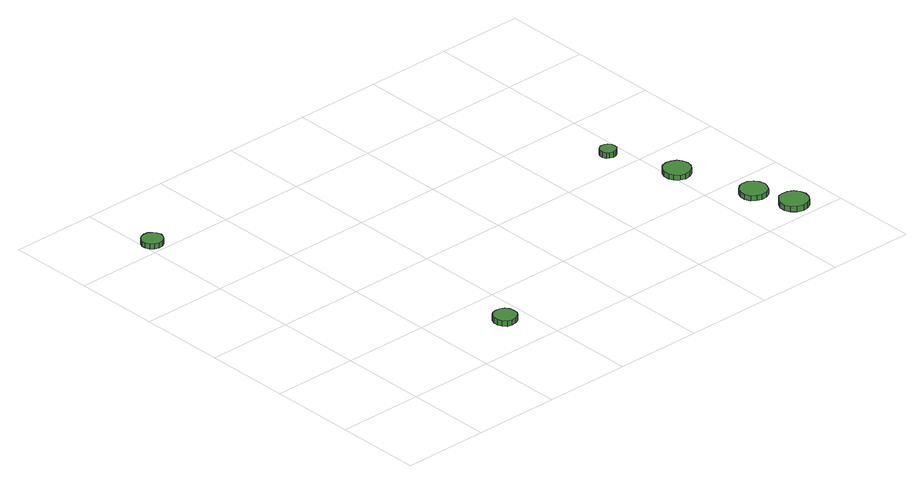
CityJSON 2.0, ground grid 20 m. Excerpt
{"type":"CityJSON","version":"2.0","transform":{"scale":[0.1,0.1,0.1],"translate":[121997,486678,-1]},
"CityObjects":{
"tree1":{"type":"SolitaryVegetationObject","attributes":{"function":"something"},"geometry":[{"type":"MultiSurface","lod":"1","boundaries":[[[0,1,2,3,4,5,6,7,8,9,10,11,12,13,14]],[[15,16,17,18,19,20,21,22,23,24,25,26,27,28,29]],[[0,29,28,1]],[[1,28,27,2]],[[2,27,26,3]],[[3,26,25,4]],[[4,25,24,5]],[[5,24,23,6]],[[6,23,22,7]],[[7,22,21,8]],[[8,21,20,9]],[[9,20,19,10]],[[10,19,18,11]],[[11,18,17,12]],[[12,17,16,13]],[[13,16,15,14]],[[14,15,29,0]]]}]},
"tree2":{"type":"SolitaryVegetationObject","attributes":{"function":"something"},"geometry":[{"type":"MultiSurface","lod":"1","boundaries":[[[30,31,32,33,34,35,36,37,38,39,40,41,42,43,44]],[[45,46,47,48,49,50,51,52,53,54,55,56,57,58,59]],[[30,59,58,31]],[[31,58,57,32]],[[32,57,56,33]],[[33,56,55,34]],[[34,55,54,35]],[[35,54,53,36]],[[36,53,52,37]],[[37,52,51,38]],[[38,51,50,39]],[[39,50,49,40]],[[40,49,48,41]],[[41,48,47,42]],[[42,47,46,43]],[[43,46,45,44]],[[44,45,59,30]]]}]},
"tree3":{"type":"SolitaryVegetationObject","attributes":{"function":"something"},"geometry":[{"type":"MultiSurface","lod":"1","boundaries":[[[60,61,62,63,64,65,66,67,68,69,70,71,72,73,74]],[[75,76,77,78,79,80,81,82,83,84,85,86,87,88,89]],[[60,89,88,61]],[[61,88,87,62]],[[62,87,86,63]],[[63,86,85,64]],[[64,85,84,65]],[[65,84,83,66]],[[66,83,82,67]],[[67,82,81,68]],[[68,81,80,69]],[[69,80,79,70]],[[70,79,78,71]],[[71,78,77,72]],[[72,77,76,73]],[[73,76,75,74]],[[74,75,89,60]]]}]},
"tree4":{"type":"SolitaryVegetationObject","attributes":{"function":"something"},"geometry":[{"type":"MultiSurface","lod":"1","boundaries":[[[90,91,92,93,94,95,96,97,98,99,100,101,102,103,104]],[[105,106,107,108,109,110,111,112,113,114,115,116,117,118,119]],[[90,119,118,91]],[[91,118,117,92]],[[92,117,116,93]],[[93,116,115,94]],[[94,115,114,95]],[[95,114,113,96]],[[96,113,112,97]],[[97,112,111,98]],[[98,111,110,99]],[[99,110,109,100]],[[100,109,108,101]],[[101,108,107,102]],[[102,107,106,103]],[[103,106,105,104]],[[104,105,119,90]]]}]},
"tree5":{"type":"SolitaryVegetationObject","attributes":{"function":"something"},"geometry":[{"type":"MultiSurface","lod":"1","boundaries":[[[120,121,122,123,124,125,126,127,128,129,130,131,132,133,134]],[[135,136,137,138,139,140,141,142,143,144,145,146,147,148,149]],[[120,149,148,121]],[[121,148,147,122]],[[122,147,146,123]],[[123,146,145,124]],[[124,145,144,125]],[[125,144,143,126]],[[126,143,142,127]],[[127,142,141,128]],[[128,141,140,129]],[[129,140,139,130]],[[130,139,138,131]],[[131,138,137,132]],[[132,137,136,133]],[[133,136,135,134]],[[134,135,149,120]]]}]},
"tree6":{"type":"SolitaryVegetationObject","attributes":{"function":"something"},"geometry":[{"type":"MultiSurface","lod":"1","boundaries":[[[150,151,152,153,154,155,156,157,158,159,160,161,162,163,164]],[[165,166,167,168,169,170,171,172,173,174,175,176,177,178,179]],[[150,179,178,151]],[[151,178,177,152]],[[152,177,176,153]],[[153,176,175,154]],[[154,175,174,155]],[[155,174,173,156]],[[156,173,172,157]],[[157,172,171,158]],[[158,171,170,159]],[[159,170,169,160]],[[160,169,168,161]],[[161,168,167,162]],[[162,167,166,163]],[[163,166,165,164]],[[164,165,179,150]]]}]}
},
"vertices":[
[49,833,19],[46,843,19],[40,851,19],[32,856,19],[22,857,19],[12,854,19],[4,847,19],[0,838,19],[0,828,19],[4,819,19],[12,812,19],[22,809,19],[32,810,19],[40,815,19],[46,823,19],[46,823,7],[40,815,7],[32,810,7],[22,809,7],[12,812,7],[4,819,7],[0,828,7],[0,838,7],[4,847,7],[12,854,7],[22,857,7],[32,856,7],[40,851,7],[46,843,7],[49,833,7],
[374,103,22],[372,114,22],[366,123,22],[356,128,22],[345,129,22],[335,126,22],[327,119,22],[323,109,22],[323,98,22],[327,88,22],[335,80,22],[345,77,22],[356,78,22],[366,84,22],[372,92,22],[372,92,9],[366,84,9],[356,78,9],[345,77,9],[335,80,9],[327,88,9],[323,98,9],[323,109,9],[327,119,9],[335,126,9],[345,129,9],[356,128,9],[366,123,9],[372,114,9],[374,103,9],
[978,452,27],[977,459,27],[972,465,27],[966,469,27],[958,470,27],[951,468,27],[945,463,27],[942,456,27],[942,448,27],[945,441,27],[951,436,27],[958,434,27],[966,434,27],[972,438,27],[977,444,27],[977,444,14],[972,438,14],[966,434,14],[958,434,14],[951,436,14],[945,441,14],[942,448,14],[942,456,14],[945,463,14],[951,468,14],[958,470,14],[966,469,14],[972,465,14],[977,459,14],[978,452,14],
[1044,298,26],[1041,310,26],[1034,321,26],[1022,327,26],[1010,329,26],[997,325,26],[988,316,26],[983,304,26],[983,291,26],[988,280,26],[997,271,26],[1010,267,26],[1022,268,26],[1034,275,26],[1041,285,26],[1041,285,14],[1034,275,14],[1022,268,14],[1010,267,14],[997,271,14],[988,280,14],[983,291,14],[983,304,14],[988,316,14],[997,325,14],[1010,329,14],[1022,327,14],[1034,321,14],[1041,310,14],[1044,298,14],
[1104,128,26],[1101,141,26],[1094,151,26],[1083,158,26],[1070,159,26],[1058,155,26],[1048,147,26],[1043,135,26],[1043,122,26],[1048,110,26],[1058,102,26],[1070,98,26],[1083,99,26],[1094,105,26],[1101,116,26],[1101,116,14],[1094,105,14],[1083,99,14],[1070,98,14],[1058,102,14],[1048,110,14],[1043,122,14],[1043,135,14],[1048,147,14],[1058,155,14],[1070,159,14],[1083,158,14],[1094,151,14],[1101,141,14],[1104,128,14],
[1138,39,27],[1135,52,27],[1127,64,27],[1115,70,27],[1102,72,27],[1089,68,27],[1079,58,27],[1073,46,27],[1073,32,27],[1079,20,27],[1089,11,27],[1102,6,27],[1115,8,27],[1127,15,27],[1135,26,27],[1135,26,14],[1127,15,14],[1115,8,14],[1102,6,14],[1089,11,14],[1079,20,14],[1073,32,14],[1073,46,14],[1079,58,14],[1089,68,14],[1102,72,14],[1115,70,14],[1127,64,14],[1135,52,14],[1138,39,14]
]}
